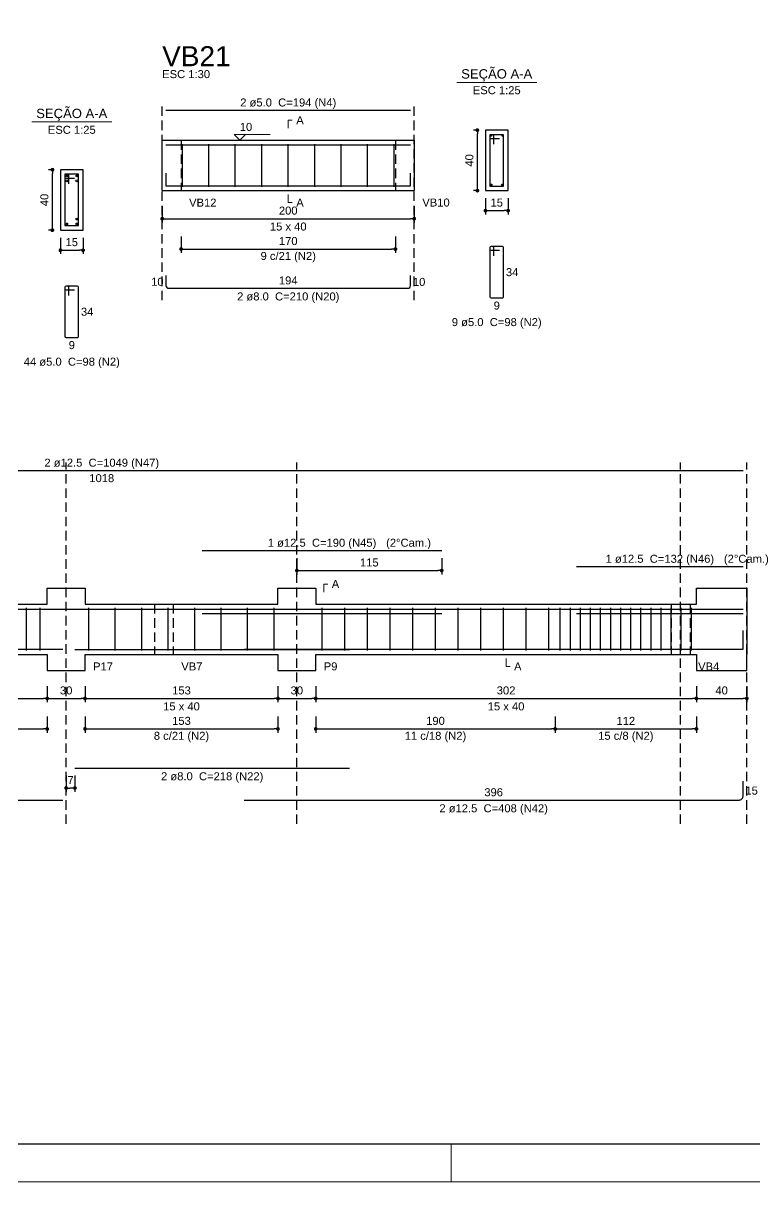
# Model space of a CAD drawing. Header units: millimetres. Extents: x 0 to 84.1, y 0 to 59.4.
# Drawn here: x 18.78 to 38.13, y 0 to 30.65 of the extents above; entities that cross this region are included whole.
import ezdxf

# ---------------------------------------------------------------- set-up
doc = ezdxf.new("R2010")
doc.units = ezdxf.units.MM
doc.header["$MEASUREMENT"] = 0
doc.linetypes.add('Dashed2', pattern=[0.375, 0.25, -0.125])
doc.layers.get('0').update_dxf_attribs({"color": 1, "lineweight": 13})
for name, color, linetype, lineweight in [('Descrição da armadura', 2, 'Continuous', 20), ('DT-Forma', 4, 'Continuous', 30), ('DT-Pontilhado', 7, 'Dashed2', 25), ('DT-Textos', 2, 'Continuous', 20), ('DT-Título', 3, 'Continuous', 25), ('FOLHA EXTERNA', 1, 'Continuous', 13), ('Folha_padrão', 3, 'Continuous', 25), ('Textos armaduras', 1, 'Continuous', 13)]:
    doc.layers.add(name, color=color, linetype=linetype, lineweight=lineweight)
for name, color, linetype in [('DT-Arm complementar', 252, 'Continuous'), ('DT-Barras na forma', 170, 'Continuous'), ('DT-Barras no corte', 170, 'Continuous'), ('DT-Barras rebatidas', 170, 'Continuous'), ('DT-Cotas', 12, 'Continuous')]:
    doc.layers.add(name, color=color, linetype=linetype)
doc.styles.add('Arial', font='')
doc.styles.get('Arial').set_extended_font_data('Arial')
doc.dimstyles.new('UM_25.000000', dxfattribs={"dimtxt": 0.18, "dimasz": 0.1, "dimexe": 0.1, "dimexo": 0.2, "dimgap": 0, "dimtad": 1, "dimtih": 1, "dimtoh": 1, "dimdec": 1, "dimlfac": 25, "dimzin": 0, "dimdsep": 46, "dimtxsty": 'Standard', "dimcen": 0.09, "dimdle": 0.1, "dimadec": 1, "dimazin": 2, "dimtfac": 1, "dimtdec": 4, "dimtofl": 0, "dimtmove": 0, "dimatfit": 3, "dimfxl": 1, "dimtolj": 1, "dimarcsym": 0})
doc.dimstyles.new('UM_30.000300', dxfattribs={"dimtxt": 0.18, "dimasz": 0.1, "dimexe": 0.1, "dimexo": 0.2, "dimgap": 0, "dimtad": 1, "dimtih": 1, "dimtoh": 1, "dimdec": 1, "dimlfac": 30.0003, "dimzin": 0, "dimdsep": 46, "dimtxsty": 'Standard', "dimcen": 0.09, "dimdle": 0.1, "dimadec": 1, "dimazin": 2, "dimtfac": 1, "dimtdec": 4, "dimtofl": 0, "dimtmove": 0, "dimatfit": 3, "dimfxl": 1, "dimtolj": 1, "dimarcsym": 0})

# ---------------------------------------------------------------- blocks, each defined once
blk = doc.blocks.new('_Dot')
at = {"color": 0, "linetype": 'ByBlock', "lineweight": -2}
blk.add_line((-0.5, 0), (-1, 0), dxfattribs=at)
at = {"color": 0, "linetype": 'ByBlock', "const_width": 0.5}
blk.add_lwpolyline([(-0.25, 0, 1), (0.25, 0, 1)], format="xyb", close=True, dxfattribs=at)
blk = doc.blocks.new('*D67')
at = {"layer": 'Defpoints', "color": 0}
for p in [(19.556053, 26.775227), (19.767853, 26.775227), (19.767853, 25.175227)]:
    blk.add_point(p, dxfattribs=at)
at = {"layer": 'DT-Cotas', "color": 0, "lineweight": -2}
for p, q in [((19.567853, 26.775227), (19.456053, 26.775227)), ((19.556053, 25.275227), (19.556053, 26.675227)), ((19.567853, 25.175227), (19.456053, 25.175227))]:
    blk.add_line(p, q, dxfattribs=at)
at = {"layer": 'DT-Cotas', "color": 0, "lineweight": -2, "xscale": 0.1, "yscale": 0.1, "zscale": 0.1}
for p, rotation in [((19.556053, 26.775227), 90), ((19.556053, 25.175227), 270)]:
    blk.add_blockref('_Dot', p, dxfattribs=dict(at, rotation=rotation))
at = {"layer": 'DT-Cotas', "insert": (19.344253, 25.975227), "char_height": 0.2118, "attachment_point": 5, "rotation": 90, "style": 'Arial'}
blk.add_mtext('\\A1;40', dxfattribs=at)
blk = doc.blocks.new('*D68')
at = {"layer": 'Defpoints', "color": 0}
for p in [(19.767853, 25.175227), (20.367853, 25.175227), (20.367853, 24.645727)]:
    blk.add_point(p, dxfattribs=at)
at = {"layer": 'DT-Cotas', "color": 0, "lineweight": -2}
for p, q in [((19.767853, 24.975227), (19.767853, 24.545727)), ((20.367853, 24.975227), (20.367853, 24.545727)), ((19.867853, 24.645727), (20.267853, 24.645727))]:
    blk.add_line(p, q, dxfattribs=at)
at = {"layer": 'DT-Cotas', "color": 0, "lineweight": -2, "xscale": 0.1, "yscale": 0.1, "zscale": 0.1, "rotation": 180}
blk.add_blockref('_Dot', (19.767853, 24.645727), dxfattribs=at)
at = {"layer": 'DT-Cotas', "color": 0, "lineweight": -2, "xscale": 0.1, "yscale": 0.1, "zscale": 0.1}
blk.add_blockref('_Dot', (20.367853, 24.645727), dxfattribs=at)
at = {"layer": 'DT-Cotas', "insert": (20.067853, 24.857527), "char_height": 0.2118, "attachment_point": 5, "rotation": 0.0057296, "style": 'Arial'}
blk.add_mtext('\\A1;15', dxfattribs=at)
blk = doc.blocks.new('*D72')
at = {"layer": 'Defpoints', "color": 0}
for p in [(22.459, 26.01), (29.125, 26.01), (29.125, 25.48)]:
    blk.add_point(p, dxfattribs=at)
at = {"layer": 'DT-Cotas', "color": 0, "lineweight": -2}
for p, q in [((22.459, 25.81), (22.459, 25.38)), ((29.125, 25.81), (29.125, 25.38)), ((22.559, 25.48), (29.025, 25.48))]:
    blk.add_line(p, q, dxfattribs=at)
at = {"layer": 'DT-Cotas', "color": 0, "lineweight": -2, "xscale": 0.1, "yscale": 0.1, "zscale": 0.1, "rotation": 180}
blk.add_blockref('_Dot', (22.459, 25.48), dxfattribs=at)
at = {"layer": 'DT-Cotas', "color": 0, "lineweight": -2, "xscale": 0.1, "yscale": 0.1, "zscale": 0.1}
blk.add_blockref('_Dot', (29.125, 25.48), dxfattribs=at)
at = {"layer": 'DT-Cotas', "insert": (25.792, 25.692), "char_height": 0.2118, "attachment_point": 5, "style": 'Arial'}
blk.add_mtext('\\A1;200', dxfattribs=at)
blk = doc.blocks.new('*D73')
at = {"layer": 'Defpoints', "color": 0}
for p in [(30.794, 27.821727), (31.0058, 27.821727), (31.0058, 26.221727)]:
    blk.add_point(p, dxfattribs=at)
at = {"layer": 'DT-Cotas', "color": 0, "lineweight": -2}
for p, q in [((30.8058, 27.821727), (30.694, 27.821727)), ((30.794, 26.321727), (30.794, 27.721727)), ((30.8058, 26.221727), (30.694, 26.221727))]:
    blk.add_line(p, q, dxfattribs=at)
at = {"layer": 'DT-Cotas', "color": 0, "lineweight": -2, "xscale": 0.1, "yscale": 0.1, "zscale": 0.1}
for p, rotation in [((30.794, 27.821727), 90), ((30.794, 26.221727), 270)]:
    blk.add_blockref('_Dot', p, dxfattribs=dict(at, rotation=rotation))
at = {"layer": 'DT-Cotas', "insert": (30.5822, 27.021727), "char_height": 0.2118, "attachment_point": 5, "rotation": 90, "style": 'Arial'}
blk.add_mtext('\\A1;40', dxfattribs=at)
blk = doc.blocks.new('*D74')
at = {"layer": 'Defpoints', "color": 0}
for p in [(31.0058, 26.221727), (31.6058, 26.221727), (31.6058, 25.692227)]:
    blk.add_point(p, dxfattribs=at)
at = {"layer": 'DT-Cotas', "color": 0, "lineweight": -2}
for p, q in [((31.0058, 26.021727), (31.0058, 25.592227)), ((31.6058, 26.021727), (31.6058, 25.592227)), ((31.1058, 25.692227), (31.5058, 25.692227))]:
    blk.add_line(p, q, dxfattribs=at)
at = {"layer": 'DT-Cotas', "color": 0, "lineweight": -2, "xscale": 0.1, "yscale": 0.1, "zscale": 0.1, "rotation": 180}
blk.add_blockref('_Dot', (31.0058, 25.692227), dxfattribs=at)
at = {"layer": 'DT-Cotas', "color": 0, "lineweight": -2, "xscale": 0.1, "yscale": 0.1, "zscale": 0.1}
blk.add_blockref('_Dot', (31.6058, 25.692227), dxfattribs=at)
at = {"layer": 'DT-Cotas', "insert": (31.3058, 25.904027), "char_height": 0.2118, "attachment_point": 5, "rotation": 0.0057296, "style": 'Arial'}
blk.add_mtext('\\A1;15', dxfattribs=at)
blk = doc.blocks.new('*D75')
at = {"layer": 'Defpoints', "color": 0}
for p in [(22.959, 25.205), (28.625, 25.205), (28.625, 24.676)]:
    blk.add_point(p, dxfattribs=at)
at = {"layer": 'DT-Cotas', "color": 0, "lineweight": -2}
for p, q in [((22.959, 25.005), (22.959, 24.576)), ((28.625, 25.005), (28.625, 24.576)), ((23.059, 24.676), (28.525, 24.676))]:
    blk.add_line(p, q, dxfattribs=at)
at = {"layer": 'DT-Cotas', "color": 0, "lineweight": -2, "xscale": 0.1, "yscale": 0.1, "zscale": 0.1, "rotation": 180}
blk.add_blockref('_Dot', (22.959, 24.676), dxfattribs=at)
at = {"layer": 'DT-Cotas', "color": 0, "lineweight": -2, "xscale": 0.1, "yscale": 0.1, "zscale": 0.1}
blk.add_blockref('_Dot', (28.625, 24.676), dxfattribs=at)
at = {"layer": 'DT-Cotas', "insert": (25.792, 24.887), "char_height": 0.2118, "attachment_point": 5, "style": 'Arial'}
blk.add_mtext('\\A1;170', dxfattribs=at)
blk = doc.blocks.new('*D78')
at = {"layer": 'Defpoints', "color": 0}
for p in [(8.419087, 13.316354), (19.419087, 13.316354), (19.419087, 12.786854)]:
    blk.add_point(p, dxfattribs=at)
at = {"layer": 'DT-Cotas', "color": 0, "lineweight": -2}
for p, q in [((8.419087, 13.116354), (8.419087, 12.686854)), ((19.419087, 13.116354), (19.419087, 12.686854)), ((8.519087, 12.786854), (19.319087, 12.786854))]:
    blk.add_line(p, q, dxfattribs=at)
at = {"layer": 'DT-Cotas', "color": 0, "lineweight": -2, "xscale": 0.1, "yscale": 0.1, "zscale": 0.1, "rotation": 180}
blk.add_blockref('_Dot', (8.419087, 12.786854), dxfattribs=at)
at = {"layer": 'DT-Cotas', "color": 0, "lineweight": -2, "xscale": 0.1, "yscale": 0.1, "zscale": 0.1}
blk.add_blockref('_Dot', (19.419087, 12.786854), dxfattribs=at)
at = {"layer": 'DT-Cotas', "insert": (13.919087, 12.998654), "char_height": 0.2118, "attachment_point": 5, "style": 'Arial'}
blk.add_mtext('\\A1;330', dxfattribs=at)
blk = doc.blocks.new('*D79')
at = {"layer": 'Defpoints', "color": 0}
for p in [(19.419087, 13.316354), (20.419087, 13.316354), (20.419087, 12.786854)]:
    blk.add_point(p, dxfattribs=at)
at = {"layer": 'DT-Cotas', "color": 0, "lineweight": -2}
for p, q in [((19.419087, 13.116354), (19.419087, 12.686854)), ((20.419087, 13.116354), (20.419087, 12.686854)), ((19.519087, 12.786854), (20.319087, 12.786854))]:
    blk.add_line(p, q, dxfattribs=at)
at = {"layer": 'DT-Cotas', "color": 0, "lineweight": -2, "xscale": 0.1, "yscale": 0.1, "zscale": 0.1, "rotation": 180}
blk.add_blockref('_Dot', (19.419087, 12.786854), dxfattribs=at)
at = {"layer": 'DT-Cotas', "color": 0, "lineweight": -2, "xscale": 0.1, "yscale": 0.1, "zscale": 0.1}
blk.add_blockref('_Dot', (20.419087, 12.786854), dxfattribs=at)
at = {"layer": 'DT-Cotas', "insert": (19.919087, 12.998654), "char_height": 0.2118, "attachment_point": 5, "rotation": 0.0057296, "style": 'Arial'}
blk.add_mtext('\\A1;30', dxfattribs=at)
blk = doc.blocks.new('*D80')
at = {"layer": 'Defpoints', "color": 0}
for p in [(20.419087, 13.316354), (25.519087, 13.316354), (25.519087, 12.786854)]:
    blk.add_point(p, dxfattribs=at)
at = {"layer": 'DT-Cotas', "color": 0, "lineweight": -2}
for p, q in [((20.419087, 13.116354), (20.419087, 12.686854)), ((25.519087, 13.116354), (25.519087, 12.686854)), ((20.519087, 12.786854), (25.419087, 12.786854))]:
    blk.add_line(p, q, dxfattribs=at)
at = {"layer": 'DT-Cotas', "color": 0, "lineweight": -2, "xscale": 0.1, "yscale": 0.1, "zscale": 0.1, "rotation": 180}
blk.add_blockref('_Dot', (20.419087, 12.786854), dxfattribs=at)
at = {"layer": 'DT-Cotas', "color": 0, "lineweight": -2, "xscale": 0.1, "yscale": 0.1, "zscale": 0.1}
blk.add_blockref('_Dot', (25.519087, 12.786854), dxfattribs=at)
at = {"layer": 'DT-Cotas', "insert": (22.969087, 12.998654), "char_height": 0.2118, "attachment_point": 5, "style": 'Arial'}
blk.add_mtext('\\A1;153', dxfattribs=at)
blk = doc.blocks.new('*D81')
at = {"layer": 'Defpoints', "color": 0}
for p in [(25.519087, 13.316354), (26.519087, 13.316354), (26.519087, 12.786854)]:
    blk.add_point(p, dxfattribs=at)
at = {"layer": 'DT-Cotas', "color": 0, "lineweight": -2}
for p, q in [((25.519087, 13.116354), (25.519087, 12.686854)), ((26.519087, 13.116354), (26.519087, 12.686854)), ((25.619087, 12.786854), (26.419087, 12.786854))]:
    blk.add_line(p, q, dxfattribs=at)
at = {"layer": 'DT-Cotas', "color": 0, "lineweight": -2, "xscale": 0.1, "yscale": 0.1, "zscale": 0.1, "rotation": 180}
blk.add_blockref('_Dot', (25.519087, 12.786854), dxfattribs=at)
at = {"layer": 'DT-Cotas', "color": 0, "lineweight": -2, "xscale": 0.1, "yscale": 0.1, "zscale": 0.1}
blk.add_blockref('_Dot', (26.519087, 12.786854), dxfattribs=at)
at = {"layer": 'DT-Cotas', "insert": (26.019087, 12.998654), "char_height": 0.2118, "attachment_point": 5, "rotation": 0.0057296, "style": 'Arial'}
blk.add_mtext('\\A1;30', dxfattribs=at)
blk = doc.blocks.new('*D82')
at = {"layer": 'Defpoints', "color": 0}
for p in [(26.519087, 13.316354), (36.585753, 13.316354), (36.585753, 12.786854)]:
    blk.add_point(p, dxfattribs=at)
at = {"layer": 'DT-Cotas', "color": 0, "lineweight": -2}
for p, q in [((26.519087, 13.116354), (26.519087, 12.686854)), ((36.585753, 13.116354), (36.585753, 12.686854)), ((26.619087, 12.786854), (36.485753, 12.786854))]:
    blk.add_line(p, q, dxfattribs=at)
at = {"layer": 'DT-Cotas', "color": 0, "lineweight": -2, "xscale": 0.1, "yscale": 0.1, "zscale": 0.1, "rotation": 180}
blk.add_blockref('_Dot', (26.519087, 12.786854), dxfattribs=at)
at = {"layer": 'DT-Cotas', "color": 0, "lineweight": -2, "xscale": 0.1, "yscale": 0.1, "zscale": 0.1}
blk.add_blockref('_Dot', (36.585753, 12.786854), dxfattribs=at)
at = {"layer": 'DT-Cotas', "insert": (31.55242, 12.998654), "char_height": 0.2118, "attachment_point": 5, "style": 'Arial'}
blk.add_mtext('\\A1;302', dxfattribs=at)
blk = doc.blocks.new('*D83')
at = {"layer": 'Defpoints', "color": 0}
for p in [(36.585753, 13.316354), (37.919087, 13.316354), (37.919087, 12.786854)]:
    blk.add_point(p, dxfattribs=at)
at = {"layer": 'DT-Cotas', "color": 0, "lineweight": -2}
for p, q in [((36.585753, 13.116354), (36.585753, 12.686854)), ((37.919087, 13.116354), (37.919087, 12.686854)), ((36.685753, 12.786854), (37.819087, 12.786854))]:
    blk.add_line(p, q, dxfattribs=at)
at = {"layer": 'DT-Cotas', "color": 0, "lineweight": -2, "xscale": 0.1, "yscale": 0.1, "zscale": 0.1, "rotation": 180}
blk.add_blockref('_Dot', (36.585753, 12.786854), dxfattribs=at)
at = {"layer": 'DT-Cotas', "color": 0, "lineweight": -2, "xscale": 0.1, "yscale": 0.1, "zscale": 0.1}
blk.add_blockref('_Dot', (37.919087, 12.786854), dxfattribs=at)
at = {"layer": 'DT-Cotas', "insert": (37.25242, 12.998654), "char_height": 0.2118, "attachment_point": 5, "rotation": 0.0057296, "style": 'Arial'}
blk.add_mtext('\\A1;40', dxfattribs=at)
blk = doc.blocks.new('*D85')
at = {"layer": 'Defpoints', "color": 0}
for p in [(19.919, 10.947), (20.152, 10.947), (19.919, 10.418)]:
    blk.add_point(p, dxfattribs=at)
at = {"layer": 'DT-Cotas', "color": 0, "lineweight": -2}
for p, q in [((19.919, 10.747), (19.919, 10.318)), ((20.152, 10.747), (20.152, 10.318)), ((20.052, 10.418), (20.019, 10.418))]:
    blk.add_line(p, q, dxfattribs=at)
at = {"layer": 'DT-Cotas', "color": 0, "lineweight": -2, "xscale": 0.1, "yscale": 0.1, "zscale": 0.1, "rotation": 180}
blk.add_blockref('_Dot', (19.919, 10.418), dxfattribs=at)
at = {"layer": 'DT-Cotas', "color": 0, "lineweight": -2, "xscale": 0.1, "yscale": 0.1, "zscale": 0.1}
blk.add_blockref('_Dot', (20.152, 10.418), dxfattribs=at)
at = {"layer": 'DT-Cotas', "insert": (20.036, 10.629), "char_height": 0.2118, "attachment_point": 5, "rotation": 0.0057, "style": 'Arial'}
blk.add_mtext('\\A1;7', dxfattribs=at)
blk = doc.blocks.new('*D88')
at = {"layer": 'Defpoints', "color": 0}
for p in [(26.019, 16.701), (29.852, 16.701), (29.852, 16.171)]:
    blk.add_point(p, dxfattribs=at)
at = {"layer": 'DT-Cotas', "color": 0, "lineweight": -2}
for p, q in [((26.019, 16.501), (26.019, 16.071)), ((29.852, 16.501), (29.852, 16.071)), ((26.119, 16.171), (29.752, 16.171))]:
    blk.add_line(p, q, dxfattribs=at)
at = {"layer": 'DT-Cotas', "color": 0, "lineweight": -2, "xscale": 0.1, "yscale": 0.1, "zscale": 0.1, "rotation": 180}
blk.add_blockref('_Dot', (26.019, 16.171), dxfattribs=at)
at = {"layer": 'DT-Cotas', "color": 0, "lineweight": -2, "xscale": 0.1, "yscale": 0.1, "zscale": 0.1}
blk.add_blockref('_Dot', (29.852, 16.171), dxfattribs=at)
at = {"layer": 'DT-Cotas', "insert": (27.936, 16.383), "char_height": 0.2118, "attachment_point": 5, "rotation": 0.0057, "style": 'Arial'}
blk.add_mtext('\\A1;115', dxfattribs=at)
blk = doc.blocks.new('*D93')
at = {"layer": 'Defpoints', "color": 0}
for p in [(15.752, 12.512), (19.419, 12.512), (19.419, 11.982)]:
    blk.add_point(p, dxfattribs=at)
at = {"layer": 'DT-Cotas', "color": 0, "lineweight": -2}
for p, q in [((15.752, 12.312), (15.752, 11.882)), ((19.419, 12.312), (19.419, 11.882)), ((15.852, 11.982), (19.319, 11.982))]:
    blk.add_line(p, q, dxfattribs=at)
at = {"layer": 'DT-Cotas', "color": 0, "lineweight": -2, "xscale": 0.1, "yscale": 0.1, "zscale": 0.1, "rotation": 180}
blk.add_blockref('_Dot', (15.752, 11.982), dxfattribs=at)
at = {"layer": 'DT-Cotas', "color": 0, "lineweight": -2, "xscale": 0.1, "yscale": 0.1, "zscale": 0.1}
blk.add_blockref('_Dot', (19.419, 11.982), dxfattribs=at)
at = {"layer": 'DT-Cotas', "insert": (17.586, 12.194), "char_height": 0.2118, "attachment_point": 5, "rotation": 0.0057, "style": 'Arial'}
blk.add_mtext('\\A1;110', dxfattribs=at)
blk = doc.blocks.new('*D95')
at = {"layer": 'Defpoints', "color": 0}
for p in [(20.419087, 12.511514), (25.519087, 12.511514), (25.519087, 11.982014)]:
    blk.add_point(p, dxfattribs=at)
at = {"layer": 'DT-Cotas', "color": 0, "lineweight": -2}
for p, q in [((20.419087, 12.311514), (20.419087, 11.882014)), ((25.519087, 12.311514), (25.519087, 11.882014)), ((20.519087, 11.982014), (25.419087, 11.982014))]:
    blk.add_line(p, q, dxfattribs=at)
at = {"layer": 'DT-Cotas', "color": 0, "lineweight": -2, "xscale": 0.1, "yscale": 0.1, "zscale": 0.1, "rotation": 180}
blk.add_blockref('_Dot', (20.419087, 11.982014), dxfattribs=at)
at = {"layer": 'DT-Cotas', "color": 0, "lineweight": -2, "xscale": 0.1, "yscale": 0.1, "zscale": 0.1}
blk.add_blockref('_Dot', (25.519087, 11.982014), dxfattribs=at)
at = {"layer": 'DT-Cotas', "insert": (22.969087, 12.193814), "char_height": 0.2118, "attachment_point": 5, "style": 'Arial'}
blk.add_mtext('\\A1;153', dxfattribs=at)
blk = doc.blocks.new('*D96')
at = {"layer": 'Defpoints', "color": 0}
for p in [(32.852, 12.512), (36.586, 12.512), (36.586, 11.982)]:
    blk.add_point(p, dxfattribs=at)
at = {"layer": 'DT-Cotas', "color": 0, "lineweight": -2}
for p, q in [((32.852, 12.312), (32.852, 11.882)), ((36.586, 12.312), (36.586, 11.882)), ((32.952, 11.982), (36.486, 11.982))]:
    blk.add_line(p, q, dxfattribs=at)
at = {"layer": 'DT-Cotas', "color": 0, "lineweight": -2, "xscale": 0.1, "yscale": 0.1, "zscale": 0.1, "rotation": 180}
blk.add_blockref('_Dot', (32.852, 11.982), dxfattribs=at)
at = {"layer": 'DT-Cotas', "color": 0, "lineweight": -2, "xscale": 0.1, "yscale": 0.1, "zscale": 0.1}
blk.add_blockref('_Dot', (36.586, 11.982), dxfattribs=at)
at = {"layer": 'DT-Cotas', "insert": (34.719, 12.194), "char_height": 0.2118, "attachment_point": 5, "style": 'Arial'}
blk.add_mtext('\\A1;112', dxfattribs=at)
blk = doc.blocks.new('*D97')
at = {"layer": 'Defpoints', "color": 0}
for p in [(26.519, 12.512), (32.852, 12.512), (32.852, 11.982)]:
    blk.add_point(p, dxfattribs=at)
at = {"layer": 'DT-Cotas', "color": 0, "lineweight": -2}
for p, q in [((26.519, 12.312), (26.519, 11.882)), ((32.852, 12.312), (32.852, 11.882)), ((26.619, 11.982), (32.752, 11.982))]:
    blk.add_line(p, q, dxfattribs=at)
at = {"layer": 'DT-Cotas', "color": 0, "lineweight": -2, "xscale": 0.1, "yscale": 0.1, "zscale": 0.1, "rotation": 180}
blk.add_blockref('_Dot', (26.519, 11.982), dxfattribs=at)
at = {"layer": 'DT-Cotas', "color": 0, "lineweight": -2, "xscale": 0.1, "yscale": 0.1, "zscale": 0.1}
blk.add_blockref('_Dot', (32.852, 11.982), dxfattribs=at)
at = {"layer": 'DT-Cotas', "insert": (29.686, 12.194), "char_height": 0.2118, "attachment_point": 5, "rotation": 0.0057, "style": 'Arial'}
blk.add_mtext('\\A1;190', dxfattribs=at)

msp = doc.modelspace()

# ---------------------------------------------------------------- linework, layer by layer
at = {"layer": 'DT-Arm complementar'}
for p, q in [((22.9921, 26.3217), (22.9921, 27.4551)), ((23.6921, 26.3217), (23.6921, 27.4551)), ((24.3921, 26.3217), (24.3921, 27.4551)), ((25.0921, 26.3217), (25.0921, 27.4551)), ((25.7921, 26.3217), (25.7921, 27.4551)), ((26.4921, 26.3217), (26.4921, 27.4551)), ((27.1921, 26.3217), (27.1921, 27.4551)), ((27.8921, 26.3217), (27.8921, 27.4551)), ((28.5921, 26.3217), (28.5921, 27.4551)), ((18.8691, 14.0518), (18.8691, 15.1851)), ((19.2358, 14.0518), (19.2358, 15.1851)), ((20.5191, 14.0518), (20.5191, 15.1851)), ((21.2191, 14.0518), (21.2191, 15.1851)), ((21.9191, 14.0518), (21.9191, 15.1851)), ((22.6191, 14.0518), (22.6191, 15.1851)), ((23.3191, 14.0518), (23.3191, 15.1851)), ((24.0191, 14.0518), (24.0191, 15.1851)), ((24.7191, 14.0518), (24.7191, 15.1851)), ((25.4191, 14.0518), (25.4191, 15.1851)), ((26.6858, 14.0518), (26.6858, 15.1851)), ((27.2858, 14.0518), (27.2858, 15.1851)), ((27.8858, 14.0518), (27.8858, 15.1851)), ((28.4858, 14.0518), (28.4858, 15.1851)), ((29.0858, 14.0518), (29.0858, 15.1851)), ((29.6858, 14.0518), (29.6858, 15.1851)), ((30.2858, 14.0518), (30.2858, 15.1851)), ((30.8858, 14.0518), (30.8858, 15.1851)), ((31.4858, 14.0518), (31.4858, 15.1851)), ((32.0858, 14.0518), (32.0858, 15.1851)), ((32.6858, 14.0518), (32.6858, 15.1851)), ((32.9858, 14.0518), (32.9858, 15.1851)), ((33.2524, 14.0518), (33.2524, 15.1851)), ((33.5191, 14.0518), (33.5191, 15.1851)), ((33.7858, 14.0518), (33.7858, 15.1851)), ((34.0524, 14.0518), (34.0524, 15.1851)), ((34.3191, 14.0518), (34.3191, 15.1851)), ((34.5858, 14.0518), (34.5858, 15.1851)), ((34.8524, 14.0518), (34.8524, 15.1851)), ((35.1191, 14.0518), (35.1191, 15.1851)), ((35.3858, 14.0518), (35.3858, 15.1851)), ((35.6524, 14.0518), (35.6524, 15.1851)), ((35.9191, 14.0518), (35.9191, 15.1851)), ((36.1858, 14.0518), (36.1858, 15.1851)), ((36.4524, 14.0518), (36.4524, 15.1851))]:
    msp.add_line(p, q, dxfattribs=at)
at = {"layer": 'DT-Barras na forma'}
for p, q in [((31.2258, 27.7017), (31.1258, 27.7017)), ((31.1258, 27.7017), (31.1258, 26.3417)), ((31.4858, 27.7017), (31.1258, 27.7017)), ((31.1258, 27.7017), (31.1258, 27.6017)), ((31.1258, 27.6017), (31.3758, 27.6017)), ((31.2258, 27.4517), (31.2258, 27.7017)), ((31.4858, 26.3417), (31.4858, 27.7017)), ((19.9879, 26.6552), (19.8879, 26.6552)), ((19.8879, 26.6552), (19.8879, 25.2952)), ((20.2479, 26.6552), (19.8879, 26.6552)), ((19.8879, 26.6552), (19.8879, 26.5552)), ((19.8879, 26.5552), (20.1379, 26.5552)), ((19.9879, 26.4052), (19.9879, 26.6552)), ((20.2479, 25.2952), (20.2479, 26.6552)), ((31.1258, 26.3417), (31.4858, 26.3417)), ((19.8879, 25.2952), (20.2479, 25.2952))]:
    msp.add_line(p, q, dxfattribs=at)
for points in [[(22.5588, 27.4301), (29.0254, 27.4301)], [(22.5588, 26.6851), (22.5588, 26.3517), (29.0254, 26.3517), (29.0254, 26.6851)], [(3.9024, 14.0143), (3.9024, 15.1476), (37.8191, 15.1476)], [(23.5191, 15.0393), (29.8524, 15.0393)], [(33.4191, 15.0393), (37.8191, 15.0393)], [(24.6292, 14.0893), (37.8191, 14.0893), (37.8191, 14.5893)], [(8.0024, 14.0893), (19.8358, 14.0893)], [(20.1524, 14.0818), (27.409, 14.0818)]]:
    msp.add_lwpolyline(points, dxfattribs=at)
at = {"layer": 'DT-Barras no corte'}
for centre, radius in [((31.1558, 27.6717), 0.01), ((31.4558, 27.6717), 0.01), ((19.9329, 26.6102), 0.025), ((19.9329, 26.4802), 0.025), ((20.2029, 26.6102), 0.025), ((20.2029, 26.4802), 0.025), ((31.1618, 26.3777), 0.016), ((31.4498, 26.3777), 0.016), ((20.2029, 25.4702), 0.025), ((19.9329, 25.3402), 0.025), ((20.2029, 25.3402), 0.025)]:
    msp.add_circle(centre, radius, dxfattribs=at)
at = {"layer": 'DT-Barras rebatidas'}
for p, q in [((22.5588, 28.3479), (29.0254, 28.3479)), ((31.1258, 24.715), (31.1258, 23.415)), ((31.1258, 24.715), (31.1258, 24.675)), ((31.1958, 24.745), (31.1558, 24.745)), ((31.4558, 24.745), (31.1558, 24.745)), ((31.1558, 24.645), (31.3758, 24.645)), ((31.2258, 24.495), (31.2258, 24.715)), ((31.4858, 23.415), (31.4858, 24.715)), ((22.5588, 23.974), (22.5588, 23.7074)), ((29.0254, 23.7074), (29.0254, 23.974)), ((19.8879, 23.6685), (19.8879, 22.3685)), ((19.8879, 23.6685), (19.8879, 23.6285)), ((19.9578, 23.6985), (19.9179, 23.6985)), ((20.2179, 23.6985), (19.9179, 23.6985)), ((19.9879, 23.4485), (19.9878, 23.6685)), ((20.2479, 22.3685), (20.2479, 23.6685)), ((22.6254, 23.6407), (28.9587, 23.6407)), ((19.9179, 23.5985), (20.1379, 23.5985)), ((31.1558, 23.385), (31.4558, 23.385)), ((19.9179, 22.3385), (20.2179, 22.3385)), ((4.0066, 18.8188), (37.8187, 18.8188)), ((23.5191, 16.7008), (29.8524, 16.7008)), ((33.4191, 16.2772), (37.819, 16.2772)), ((20.1524, 10.9471), (27.4089, 10.9471)), ((37.819, 10.2041), (37.819, 10.5999)), ((8.0024, 10.0999), (19.8356, 10.0999)), ((24.6292, 10.0999), (37.7148, 10.0999))]:
    msp.add_line(p, q, dxfattribs=at)
for centre, radius, start, end in [((31.1558, 24.715), 0.03, 90.00002, 180), ((31.1558, 24.715), 0.03, 90, 180), ((31.1558, 24.675), 0.03, 180, 270), ((31.1958, 24.715), 0.03, 0, 90.00002), ((31.4558, 24.715), 0.03, 0.00002, 90.00001), ((19.9179, 23.6685), 0.03, 90.00002, 180), ((19.9179, 23.6685), 0.03, 90.00002, 180), ((19.9179, 23.6285), 0.03, 180, 270), ((19.9578, 23.6685), 0.03, 0, 90.00002), ((20.2179, 23.6685), 0.03, 0.00002, 90.00002), ((22.6254, 23.7074), 0.0667, 180, 270), ((28.9587, 23.7074), 0.0667, 270, 0.00002), ((31.1558, 23.415), 0.03, 180, 270), ((31.4558, 23.415), 0.03, 270, 0.00002), ((19.9179, 22.3685), 0.03, 180, 270), ((20.2179, 22.3685), 0.03, 270, 0.00002), ((37.7148, 10.2041), 0.1042, 270, 0.00002)]:
    msp.add_arc(centre, radius, start, end, dxfattribs=at)
at = {"layer": 'DT-Forma'}
for p, q in [((31.6058, 27.8217), (31.0058, 27.8217)), ((31.0058, 27.8217), (31.0058, 26.2217)), ((31.6058, 26.2217), (31.6058, 27.8217)), ((22.4588, 27.5551), (22.9588, 27.5551)), ((22.9588, 27.5551), (28.6254, 27.5551)), ((28.6254, 27.5551), (29.1254, 27.5551)), ((20.3679, 26.7752), (19.7679, 26.7752)), ((19.7679, 26.7752), (19.7679, 25.1752)), ((20.3679, 25.1752), (20.3679, 26.7752)), ((22.4588, 26.2217), (22.9588, 26.2217)), ((22.9588, 26.2217), (28.6254, 26.2217)), ((28.6254, 26.2217), (29.1254, 26.2217)), ((31.0058, 26.2217), (31.6058, 26.2217)), ((19.7679, 25.1752), (20.3679, 25.1752)), ((19.4191, 15.2851), (19.4191, 15.7087)), ((19.4191, 15.7087), (20.4191, 15.7087)), ((20.4191, 15.7087), (20.4191, 15.2851)), ((25.5191, 15.2851), (25.5191, 15.7087)), ((25.5191, 15.7087), (26.5191, 15.7087)), ((26.5191, 15.7087), (26.5191, 15.2851)), ((36.5858, 15.2851), (36.5858, 15.7087)), ((36.5858, 15.7087), (37.9191, 15.7087)), ((37.9191, 15.7087), (37.9191, 15.2851)), ((17.1358, 15.2851), (19.4191, 15.2851)), ((20.4191, 15.2851), (22.2524, 15.2851)), ((22.2524, 15.2851), (22.7524, 15.2851)), ((22.7524, 15.2851), (25.5191, 15.2851)), ((26.5191, 15.2851), (35.9191, 15.2851)), ((35.9191, 15.2851), (36.4191, 15.2851)), ((36.4191, 15.2851), (36.5858, 15.2851)), ((17.1358, 13.9518), (19.4191, 13.9518)), ((19.4191, 13.9518), (19.4191, 13.5282)), ((20.4191, 13.5282), (20.4191, 13.9518)), ((20.4191, 13.9518), (22.2524, 13.9518)), ((22.2524, 13.9518), (22.7524, 13.9518)), ((22.7524, 13.9518), (25.5191, 13.9518)), ((25.5191, 13.9518), (25.5191, 13.5282)), ((26.5191, 13.5282), (26.5191, 13.9518)), ((26.5191, 13.9518), (35.9191, 13.9518)), ((35.9191, 13.9518), (36.4191, 13.9518)), ((36.4191, 13.9518), (36.5858, 13.9518)), ((36.5858, 13.9518), (36.5858, 13.5282)), ((37.9191, 13.5282), (37.9191, 13.9518)), ((19.4191, 13.5282), (20.4191, 13.5282)), ((25.5191, 13.5282), (26.5191, 13.5282)), ((36.5858, 13.5282), (37.9191, 13.5282))]:
    msp.add_line(p, q, dxfattribs=at)
at = {"layer": 'DT-Forma', "linetype": 'Continuous'}
for p, q in [((22.4588, 26.2217), (22.4588, 27.5551)), ((29.1254, 27.5551), (29.1254, 26.2217)), ((37.9191, 15.2851), (37.9191, 13.9518))]:
    msp.add_line(p, q, dxfattribs=at)
at = {"layer": 'DT-Pontilhado'}
for p, q in [((22.4588, 23.323), (22.4588, 28.5597)), ((29.1254, 23.323), (29.1254, 28.5597)), ((22.9588, 27.5551), (22.9588, 26.2217)), ((28.6254, 27.5551), (28.6254, 26.2217)), ((19.9191, 9.4704), (19.9191, 19.0306)), ((26.0191, 9.4704), (26.0191, 19.0306)), ((36.1691, 9.4704), (36.1691, 19.0306)), ((37.9191, 9.4704), (37.9191, 19.0306)), ((22.2524, 15.2851), (22.2524, 13.9518)), ((22.7524, 15.2851), (22.7524, 13.9518)), ((35.9191, 15.2851), (35.9191, 13.9518)), ((36.4191, 15.2851), (36.4191, 13.9518))]:
    msp.add_line(p, q, dxfattribs=at)
at = {"layer": 'DT-Textos'}
for p, q in [((30.2468, 29.0866), (32.3648, 29.0866)), ((19.0089, 28.0401), (21.1269, 28.0401))]:
    msp.add_line(p, q, dxfattribs=at)
for points in [[(25.7921, 27.8728), (25.7921, 28.0846), (25.898, 28.0846)], [(24.6588, 27.7033), (24.5105, 27.5551), (24.3623, 27.7033), (25.3154, 27.7033)], [(25.7921, 26.1158), (25.7921, 25.904), (25.898, 25.904)], [(26.7309, 15.6028), (26.7309, 15.8146), (26.8368, 15.8146)], [(31.5524, 13.8459), (31.5524, 13.6341), (31.6583, 13.6341)]]:
    msp.add_lwpolyline(points, dxfattribs=at)
at = {"layer": 'FOLHA EXTERNA', "color": 2, "linetype": 'Continuous'}
for points in [[(0, 0), (84.1, 0), (84.1, 59.4), (0, 59.4), (0, 0)], [(30.1, 1.0076), (30.1, 0)]]:
    msp.add_lwpolyline(points, dxfattribs=at)
at = {"layer": 'Folha_padrão', "color": 6, "linetype": 'Continuous'}
msp.add_lwpolyline([(3, 58.4), (83.1, 58.4), (83.1, 1), (3, 1), (3, 58.4)], dxfattribs=at)

# ---------------------------------------------------------------- texts
at = {"layer": 'Descrição da armadura', "char_height": 0.2118, "attachment_point": 8, "line_spacing_factor": 0.9, "style": 'Arial'}
for s, insert, width in [('2 ø5.0  C=194 (N4)', (25.7924, 28.3843), 5.080617), ('9 c/21 (N2)', (25.7921, 24.324), 2.79576), ('2 ø8.0  C=210 (N20)', (25.7924, 23.2533), 5.409617), ('9 ø5.0  C=98 (N2)', (31.3054, 22.5743), 4.751616), ('44 ø5.0  C=98 (N2)', (20.068, 21.5273), 5.080617), ('2 ø12.5  C=1049 (N47)', (20.861, 18.8552), 6.067618), ('1 ø12.5  C=190 (N45)', (26.686, 16.7372), 5.738617), ('1 ø12.5  C=132 (N46)', (35.619, 16.3132), 5.738617), ('8 c/21 (N2)', (22.9691, 11.6304), 2.79576), ('11 c/18 (N2)', (29.6858, 11.6304), 3.04992), ('15 c/8 (N2)', (34.7191, 11.6304), 2.79576), ('2 ø8.0  C=218 (N22)', (23.781, 10.5592), 5.409617), ('2 ø12.5  C=408 (N42)', (31.224, 9.7122), 5.738617)]:
    msp.add_mtext(s, dxfattribs=dict(at, insert=insert, width=width))
at = {"layer": 'DT-Textos', "line_spacing_factor": 0.798, "style": 'Arial'}
for s, insert, char_height, width, attachment_point in [('SEÇÃO A-A', (31.3054, 29.1113), 0.2471, 2.66868, 8), ('ESC 1:30', (22.4584, 29.1952), 0.2118, 2.03328, 7), ('ESC 1:25', (31.3054, 28.7692), 0.2118, 2.03328, 8), ('SEÇÃO A-A', (20.068, 28.0643), 0.2471, 2.66868, 8), ('ESC 1:25', (20.068, 27.7222), 0.2118, 2.03328, 8), ('10', (24.5104, 27.7982), 0.2118, 0.50832, 7), ('A', (26.0044, 27.9792), 0.2118, 0.25416, 7), ('VB12', (23.1704, 25.7982), 0.2118, 1.01664, 7), ('A', (26.0044, 25.7982), 0.2118, 0.25416, 7), ('VB10', (29.3374, 25.7982), 0.2118, 1.01664, 7), ('15 x 40', (25.7924, 25.1632), 0.2118, 1.77912, 8), ('(2%%dCam.)', (28.38, 16.7372), 0.2118, 2.03328, 7), ('(2%%dCam.)', (37.313, 16.3132), 0.2118, 2.03328, 7), ('A', (26.943, 15.7091), 0.2118, 0.25416, 7), ('P17', (20.631, 13.5281), 0.2118, 0.76248, 7), ('VB7', (22.964, 13.5281), 0.2118, 0.76248, 7), ('P9', (26.731, 13.5281), 0.2118, 0.50832, 7), ('A', (31.764, 13.5281), 0.2118, 0.25416, 7), ('VB4', (36.631, 13.5281), 0.2118, 0.76248, 7), ('15 x 40', (22.969, 12.4691), 0.2118, 1.77912, 8), ('15 x 40', (31.552, 12.4691), 0.2118, 1.77912, 8)]:
    msp.add_mtext(s, dxfattribs=dict(at, insert=insert, char_height=char_height, width=width, attachment_point=attachment_point))
at = {"layer": 'DT-Título', "insert": (22.4584, 29.513), "char_height": 0.5295, "width": 2.5416, "attachment_point": 7, "line_spacing_factor": 0.798, "style": 'Arial'}
msp.add_mtext('VB21', dxfattribs=at)
at = {"layer": 'Textos armaduras', "char_height": 0.2118, "line_spacing_factor": 0.9, "style": 'Arial'}
for s, insert, width, attachment_point in [('10', (22.4962, 23.7015), 1.058001, 9), ('194', (25.7921, 23.738), 1.387001, 8), ('10', (29.088, 23.9133), 1.058001, 1), ('34', (31.5484, 24.1709), 1.058001, 1), ('34', (20.3104, 23.1244), 1.058001, 1), ('9', (31.3058, 23.2877), 0.729, 2), ('9', (20.0679, 22.2412), 0.729, 2), ('1018', (20.8606, 18.7215), 1.716001, 2), ('15', (37.8815, 10.4558), 1.058001, 1), ('396', (31.2241, 10.1972), 1.387001, 8)]:
    msp.add_mtext(s, dxfattribs=dict(at, insert=insert, width=width, attachment_point=attachment_point))

# ---------------------------------------------------------------- dimensions: what is measured, and where the dimension line sits
at = {"layer": 'DT-Cotas'}
for base, p1, p2, angle, dimstyle, override, picture, middle, dimtype, turn in [((30.794, 27.8217), (31.0058, 26.2217), (31.0058, 27.8217), 90, 'UM_25.000000', {"dimtxt": 0.2118, "dimasz": 0.1, "dimexe": 0.1, "dimexo": 0.2, "dimtad": 1, "dimtih": 0, "dimtoh": 0, "dimdec": 1, "dimlfac": 25, "dimzin": 8, "dimtxsty": 'Arial', "dimblk": 'Dot', "dimblk1": 'Dot', "dimblk2": 'Dot', "dimsah": 1, "dimdle": 0.1, "dimse1": 0, "dimse2": 0, "dimclrt": 256, "dimadec": 1, "dimazin": 3, "dimtmove": 2, "dimldrblk": 'Dot'}, '*D73', (30.5822, 27.0217), 160, 90), ((19.5561, 26.7752), (19.7679, 25.1752), (19.7679, 26.7752), 90, 'UM_25.000000', {"dimtxt": 0.2118, "dimasz": 0.1, "dimexe": 0.1, "dimexo": 0.2, "dimtad": 1, "dimtih": 0, "dimtoh": 0, "dimdec": 1, "dimlfac": 25, "dimzin": 8, "dimtxsty": 'Arial', "dimblk": 'Dot', "dimblk1": 'Dot', "dimblk2": 'Dot', "dimsah": 1, "dimdle": 0.1, "dimse1": 0, "dimse2": 0, "dimclrt": 256, "dimadec": 1, "dimazin": 3, "dimtmove": 2, "dimldrblk": 'Dot'}, '*D67', (19.3443, 25.9752), 160, 90), ((19.9191, 10.4176), (20.1524, 10.9471), (19.9191, 10.9471), 180, 'UM_30.000300', {"dimtxt": 0.2118, "dimasz": 0.1, "dimexe": 0.1, "dimexo": 0.2, "dimtad": 1, "dimtih": 0, "dimtoh": 0, "dimdec": 1, "dimlfac": 30.0003, "dimzin": 8, "dimtxsty": 'Arial', "dimblk": 'Dot', "dimblk1": 'Dot', "dimblk2": 'Dot', "dimsah": 1, "dimdle": 0.1, "dimse1": 0, "dimse2": 0, "dimclrt": 256, "dimadec": 1, "dimazin": 3, "dimtmove": 2, "dimldrblk": 'Dot'}, '*D85', (20.0358, 10.6294), 161, 0.00573)]:
    dim = msp.add_linear_dim(base=base, p1=p1, p2=p2, angle=angle, dimstyle=dimstyle, override=override, dxfattribs=at)
    dim.commit()
    dim.dimension.update_dxf_attribs({"geometry": picture, "text_midpoint": middle, "dimtype": dimtype, "text_rotation": turn})
for base, p1, p2, dimstyle, override, picture, middle in [((31.6058, 25.6922), (31.0058, 26.2217), (31.6058, 26.2217), 'UM_25.000000', {"dimtxt": 0.2118, "dimasz": 0.1, "dimexe": 0.1, "dimexo": 0.2, "dimtad": 1, "dimtih": 0, "dimtoh": 0, "dimdec": 1, "dimlfac": 25, "dimzin": 8, "dimtxsty": 'Arial', "dimblk": 'Dot', "dimblk1": 'Dot', "dimblk2": 'Dot', "dimsah": 1, "dimdle": 0.1, "dimse1": 0, "dimse2": 0, "dimclrt": 256, "dimadec": 1, "dimazin": 3, "dimtmove": 2, "dimldrblk": 'Dot'}, '*D74', (31.3058, 25.904)), ((20.3679, 24.6457), (19.7679, 25.1752), (20.3679, 25.1752), 'UM_25.000000', {"dimtxt": 0.2118, "dimasz": 0.1, "dimexe": 0.1, "dimexo": 0.2, "dimtad": 1, "dimtih": 0, "dimtoh": 0, "dimdec": 1, "dimlfac": 25, "dimzin": 8, "dimtxsty": 'Arial', "dimblk": 'Dot', "dimblk1": 'Dot', "dimblk2": 'Dot', "dimsah": 1, "dimdle": 0.1, "dimse1": 0, "dimse2": 0, "dimclrt": 256, "dimadec": 1, "dimazin": 3, "dimtmove": 2, "dimldrblk": 'Dot'}, '*D68', (20.0679, 24.8575)), ((29.8524, 16.1713), (26.0191, 16.7008), (29.8524, 16.7008), 'UM_30.000300', {"dimtxt": 0.2118, "dimasz": 0.1, "dimexe": 0.1, "dimexo": 0.2, "dimtad": 1, "dimtih": 0, "dimtoh": 0, "dimdec": 1, "dimlfac": 30.0003, "dimzin": 8, "dimtxsty": 'Arial', "dimblk": 'Dot', "dimblk1": 'Dot', "dimblk2": 'Dot', "dimsah": 1, "dimdle": 0.1, "dimse1": 0, "dimse2": 0, "dimclrt": 256, "dimadec": 1, "dimazin": 3, "dimtmove": 2, "dimldrblk": 'Dot'}, '*D88', (27.9358, 16.3831)), ((20.4191, 12.7869), (19.4191, 13.3164), (20.4191, 13.3164), 'UM_30.000300', {"dimtxt": 0.2118, "dimasz": 0.1, "dimexe": 0.1, "dimexo": 0.2, "dimtad": 1, "dimtih": 0, "dimtoh": 0, "dimdec": 1, "dimlfac": 30.0003, "dimzin": 8, "dimtxsty": 'Arial', "dimblk": 'Dot', "dimblk1": 'Dot', "dimblk2": 'Dot', "dimsah": 1, "dimdle": 0.1, "dimse1": 0, "dimse2": 0, "dimclrt": 256, "dimadec": 1, "dimazin": 3, "dimtmove": 2, "dimldrblk": 'Dot'}, '*D79', (19.9191, 12.9987)), ((26.5191, 12.7869), (25.5191, 13.3164), (26.5191, 13.3164), 'UM_30.000300', {"dimtxt": 0.2118, "dimasz": 0.1, "dimexe": 0.1, "dimexo": 0.2, "dimtad": 1, "dimtih": 0, "dimtoh": 0, "dimdec": 1, "dimlfac": 30.0003, "dimzin": 8, "dimtxsty": 'Arial', "dimblk": 'Dot', "dimblk1": 'Dot', "dimblk2": 'Dot', "dimsah": 1, "dimdle": 0.1, "dimse1": 0, "dimse2": 0, "dimclrt": 256, "dimadec": 1, "dimazin": 3, "dimtmove": 2, "dimldrblk": 'Dot'}, '*D81', (26.0191, 12.9987)), ((37.9191, 12.7869), (36.5858, 13.3164), (37.9191, 13.3164), 'UM_30.000300', {"dimtxt": 0.2118, "dimasz": 0.1, "dimexe": 0.1, "dimexo": 0.2, "dimtad": 1, "dimtih": 0, "dimtoh": 0, "dimdec": 1, "dimlfac": 30.0003, "dimzin": 8, "dimtxsty": 'Arial', "dimblk": 'Dot', "dimblk1": 'Dot', "dimblk2": 'Dot', "dimsah": 1, "dimdle": 0.1, "dimse1": 0, "dimse2": 0, "dimclrt": 256, "dimadec": 1, "dimazin": 3, "dimtmove": 2, "dimldrblk": 'Dot'}, '*D83', (37.2524, 12.9987)), ((19.4191, 11.982), (15.7524, 12.5115), (19.4191, 12.5115), 'UM_30.000300', {"dimtxt": 0.2118, "dimasz": 0.1, "dimexe": 0.1, "dimexo": 0.2, "dimtad": 1, "dimtih": 0, "dimtoh": 0, "dimdec": 1, "dimlfac": 30.0003, "dimzin": 8, "dimtxsty": 'Arial', "dimblk": 'Dot', "dimblk1": 'Dot', "dimblk2": 'Dot', "dimsah": 1, "dimdle": 0.1, "dimse1": 0, "dimse2": 0, "dimclrt": 256, "dimadec": 1, "dimazin": 3, "dimtmove": 2, "dimldrblk": 'Dot'}, '*D93', (17.5858, 12.1938)), ((32.8524, 11.982), (26.5191, 12.5115), (32.8524, 12.5115), 'UM_30.000300', {"dimtxt": 0.2118, "dimasz": 0.1, "dimexe": 0.1, "dimexo": 0.2, "dimtad": 1, "dimtih": 0, "dimtoh": 0, "dimdec": 1, "dimlfac": 30.0003, "dimzin": 8, "dimtxsty": 'Arial', "dimblk": 'Dot', "dimblk1": 'Dot', "dimblk2": 'Dot', "dimsah": 1, "dimdle": 0.1, "dimse1": 0, "dimse2": 0, "dimclrt": 256, "dimadec": 1, "dimazin": 3, "dimtmove": 2, "dimldrblk": 'Dot'}, '*D97', (29.6858, 12.1938))]:
    dim = msp.add_linear_dim(base=base, p1=p1, p2=p2, dimstyle=dimstyle, override=override, dxfattribs=at)
    dim.commit()
    dim.dimension.update_dxf_attribs({"geometry": picture, "text_midpoint": middle, "dimtype": 160, "text_rotation": 0.00573})
for base, p1, p2, picture, middle in [((29.1254, 25.4804), (22.4588, 26.0099), (29.1254, 26.0099), '*D72', (25.7921, 25.6922)), ((28.6254, 24.6756), (22.9588, 25.2051), (28.6254, 25.2051), '*D75', (25.7921, 24.8874)), ((19.4191, 12.7869), (8.4191, 13.3164), (19.4191, 13.3164), '*D78', (13.9191, 12.9987)), ((25.5191, 12.7869), (20.4191, 13.3164), (25.5191, 13.3164), '*D80', (22.9691, 12.9987)), ((36.5858, 12.7869), (26.5191, 13.3164), (36.5858, 13.3164), '*D82', (31.5524, 12.9987)), ((25.5191, 11.982), (20.4191, 12.5115), (25.5191, 12.5115), '*D95', (22.9691, 12.1938)), ((36.5858, 11.982), (32.8524, 12.5115), (36.5858, 12.5115), '*D96', (34.7191, 12.1938))]:
    dim = msp.add_linear_dim(base=base, p1=p1, p2=p2, dimstyle='UM_30.000300', override={"dimtxt": 0.2118, "dimasz": 0.1, "dimexe": 0.1, "dimexo": 0.2, "dimtad": 1, "dimtih": 0, "dimtoh": 0, "dimdec": 1, "dimlfac": 30.0003, "dimzin": 8, "dimtxsty": 'Arial', "dimblk": 'Dot', "dimblk1": 'Dot', "dimblk2": 'Dot', "dimsah": 1, "dimdle": 0.1, "dimse1": 0, "dimse2": 0, "dimclrt": 256, "dimadec": 1, "dimazin": 3, "dimtmove": 2, "dimldrblk": 'Dot'}, dxfattribs=at)
    dim.commit()
    dim.dimension.update_dxf_attribs({"geometry": picture, "text_midpoint": middle, "dimtype": 160})

doc.saveas('drawing.dxf')
